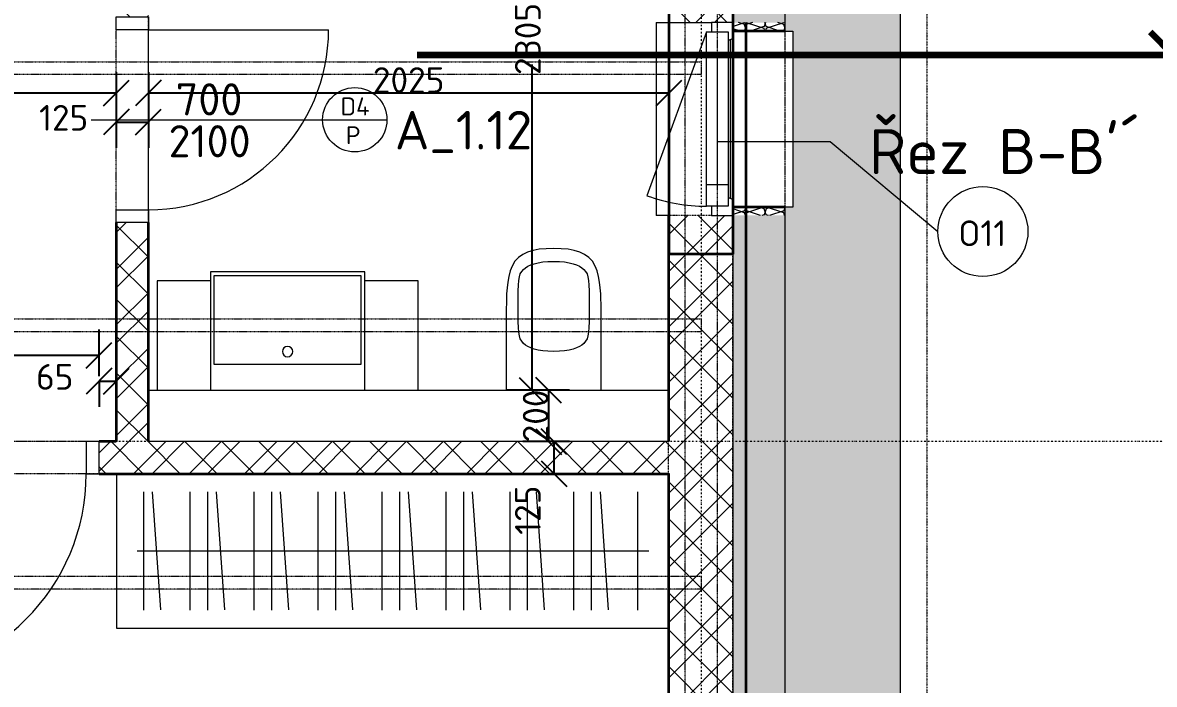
# Model space of a CAD drawing. Extents: x 43000 to 200282, y 3579 to 63943.
# Drawn here: x 59344 to 63742, y 16109 to 18682 of the extents above; entities that cross this region are included whole.
import ezdxf

# ---------------------------------------------------------------- set-up
doc = ezdxf.new("R2010")
doc.units = 0
doc.header["$MEASUREMENT"] = 0
for name, pattern in [('Bodkočiarkovaná 3mm', [5, 3, -1, 0, -1]), ('Bodkočiarkovaná 6mm', [14, 6, -4, 0, -4]), ('ciarkovana 1_5mm', [3, 1.5, -1.5]), ('Nad rovinou rezu _viditeľná hrana_', [6, 3, -1.5, 0, -1.5]), ('Čiarkovaná rez', [11, 7, -2, 0, -2])]:
    doc.linetypes.add(name, pattern=pattern)
doc.layers.get('Defpoints').update_dxf_attribs({"color": 242, "linetype": 'CONTINUOUS'})
for name, color, linetype, lineweight in [('0-1', 7, 'CONTINUOUS', 5), ('_Thin Lines_', 7, 'CONTINUOUS', 18), ('Common Edges', 7, 'CONTINUOUS', 18), ('Dimensions', 7, 'CONTINUOUS', 9), ('Door Tags', 7, 'CONTINUOUS', 9), ('Dvere - nad rovinou rezu', 7, 'Bodkočiarkovaná 3mm', 9), ('Floors', 7, 'CONTINUOUS', 18), ('Frame_Mullion', 7, 'CONTINUOUS', 18), ('Generic Models', 7, 'CONTINUOUS', 9), ('Grids-1', 7, 'Bodkočiarkovaná 6mm', 9), ('Plan Swing', 7, 'CONTINUOUS', 9), ('Room Tags', 7, 'CONTINUOUS', 9), ('Sections', 7, 'CONTINUOUS', 9), ('Sections-1', 7, 'Čiarkovaná rez', 100), ('Sections-2', 7, 'CONTINUOUS', 100), ('Walls', 7, 'CONTINUOUS', 18), ('Walls-2', 7, 'CONTINUOUS', 35), ('Walls-3', 7, 'CONTINUOUS', 35), ('Window Tags', 7, 'CONTINUOUS', 9), ('Windows', 7, 'CONTINUOUS', 18)]:
    doc.layers.add(name, color=color, linetype=linetype, lineweight=lineweight)
for name, color, linetype, lineweight, true_color in [('_Hidden Lines_', 7, 'CONTINUOUS', 9, 0xc0c0c0), ('_Hidden Lines_-1', 9, 'ciarkovana 1_5mm', 18, 0x808080), ('Cut Pattern-1', 7, 'CONTINUOUS', 9, 0x787878), ('Cut Pattern-2', 9, 'CONTINUOUS', 9, 0x808080), ('Detail Items-2', 7, 'CONTINUOUS', 9, 0xc0c0c0), ('Furniture', 9, 'CONTINUOUS', 9, 0x808080), ('Nad rovinou rezu-1', 7, 'Bodkočiarkovaná 3mm', 9, 0xc0c0c0), ('Plumbing Fixtures', 9, 'CONTINUOUS', 9, 0x808080), ('Roofs-1', 7, 'Nad rovinou rezu _viditeľná hrana_', 9, 0x666666), ('Walls-1', 7, 'Nad rovinou rezu _viditeľná hrana_', 9, 0x666666)]:
    doc.layers.add(name, color=color, linetype=linetype, lineweight=lineweight, true_color=true_color)
doc.layers.add('koty', color=7, linetype='CONTINUOUS')
doc.styles.add('ISOCPEUR_2', font='isocpeur.ttf', dxfattribs={"height": 100})
doc.styles.add('ISOCPEUR_4', font='isocpeur.ttf', dxfattribs={"height": 100})
doc.styles.add('ISOCPEUR_5', font='isocpeur.ttf', dxfattribs={"height": 150})
doc.styles.add('ISOCPEUR_B', font='', dxfattribs={"height": 175})
doc.styles.add('ISOCPEUR_B_1', font='', dxfattribs={"height": 150})
doc.styles.get('ISOCPEUR_B').set_extended_font_data('ISOCPEUR', bold=True)
doc.styles.get('ISOCPEUR_B_1').set_extended_font_data('ISOCPEUR', bold=True)
doc.dimstyles.new('CS_Priebežná_-_2_0_mm__stavbárska_čiarka_čERVENA', dxfattribs={"dimscale": 304.8, "dimtxt": 99.598118, "dimasz": 0.328084, "dimexe": 0.328084, "dimexo": 0.0625, "dimgap": 0, "dimtad": 1, "dimdec": 0, "dimrnd": 5, "dimzin": 0, "dimdsep": 46, "dimtxsty": 'ISOCPEUR_2', "dimblk1": 'OBLIQUE', "dimblk2": 'OBLIQUE', "dimsah": 1, "dimcen": 0.09, "dimazin": 0, "dimtfac": 1, "dimtdec": 4, "dimtix": 1, "dimtmove": 0, "dimatfit": 3, "dimfxl": 0.328084, "dimfxlon": 1, "dimtvp": 1, "dimtolj": 1, "dimtzin": 0, "dimarcsym": 2})
doc.dimstyles.new('CS_Priebežná_-_2_0_mm__stavbárska_čiarka_čERVENA_1', dxfattribs={"dimscale": 304.8, "dimtxt": 99.598118, "dimasz": 0.328084, "dimexe": 0.328084, "dimexo": 0.0625, "dimgap": 0, "dimtad": 1, "dimdec": 0, "dimrnd": 5, "dimzin": 0, "dimdsep": 46, "dimtxsty": 'ISOCPEUR_2', "dimblk1": 'OBLIQUE', "dimblk2": 'OBLIQUE', "dimsah": 1, "dimcen": 0.09, "dimazin": 0, "dimtfac": 1, "dimtdec": 4, "dimtix": 1, "dimtmove": 2, "dimatfit": 3, "dimfxl": 0.328084, "dimfxlon": 1, "dimtvp": 1, "dimtolj": 1, "dimtzin": 0, "dimarcsym": 2})
pattern_1 = [(45, (55662.63, 12599.48), (-107.763, 107.763), []), (45, (55734.47, 12599.48), (-107.763, 107.763), []), (135, (55662.63, 12599.48), (-71.84205, -71.84205), [])]

# ---------------------------------------------------------------- blocks, each defined once
blk = doc.blocks.new('VOJTEK_2026_STAT_v2_IFC_export_rvt-1-PODLAHA 1NP')
at = {"layer": 'Walls-1'}
for p, q in [((6191.7, 10882.8), (6191.7, 6082.1)), ((6191.7, 5332.8), (6191.7, 5332.2)), ((6358.6, 5332.8), (6191.7, 5332.8)), ((6191.7, 382.8), (6191.7, 5332.2)), ((6441.7, 382.8), (6441.7, 5332.2))]:
    blk.add_line(p, q, dxfattribs=at)
blk = doc.blocks.new('Okno 1-krídlové - 750_870-6573740-PODLAHA 1NP')
at = {"layer": '_Hidden Lines_'}
blk.add_line((-339, -204), (298.1, -435.9), dxfattribs=at)
blk.add_arc((-339, -204), 678, 340, 0, dxfattribs=at)
at = {"layer": 'Frame_Mullion'}
blk.add_line((314, -100), (-314, -100), dxfattribs=at)
at = {"layer": 'Windows'}
for p, q in [((-314, -100), (-375, -100)), ((-375, -100), (-375, -184)), ((-339, -120), (-305, -120)), ((-339, -184), (-339, -120)), ((-305, -120), (-314, -100)), ((-305, -120), (305, -120)), ((-255, -204), (-255, -120)), ((255, -204), (255, -120)), ((314, -100), (305, -120)), ((305, -120), (339, -120)), ((375, -100), (314, -100)), ((339, -120), (339, -184)), ((375, -184), (375, -100)), ((-255, -162), (255, -162)), ((-375, -184), (-339, -184)), ((-339, -204), (-339, -184)), ((339, -204), (-339, -204)), ((339, -184), (339, -204)), ((339, -184), (375, -184))]:
    blk.add_line(p, q, dxfattribs=at)
blk = doc.blocks.new('Dvere 1-kridlové obložkové plné - 800x2100-6596537-PODLAHA 1NP')
at = {"layer": 'Dvere - nad rovinou rezu'}
for p, q in [((-450, 62.5), (450, 62.5)), ((-450, -62.5), (450, -62.5))]:
    blk.add_line(p, q, dxfattribs=at)
at = {"layer": 'Frame_Mullion'}
for p, q in [((-400, 62.5), (-450, 62.5)), ((-450, 62.5), (-450, -62.5)), ((-400, -62.5), (-400, 62.5)), ((450, 62.5), (400, 62.5)), ((400, 62.5), (400, -62.5)), ((450, -62.5), (450, 62.5)), ((-450, -62.5), (-400, -62.5)), ((400, -62.5), (450, -62.5))]:
    blk.add_line(p, q, dxfattribs=at)
at = {"layer": 'Plan Swing'}
blk.add_line((400, 62.5), (400, 862.5), dxfattribs=at)
blk.add_arc((400, 62.5), 800, 90, 180, dxfattribs=at)
blk = doc.blocks.new('Dvere 1-kridlové obložkové plné - 700x2100-6596538-PODLAHA 1NP')
at = {"layer": 'Dvere - nad rovinou rezu'}
for p, q in [((-400, 62.5), (400, 62.5)), ((-400, -62.5), (400, -62.5))]:
    blk.add_line(p, q, dxfattribs=at)
at = {"layer": 'Frame_Mullion'}
for p, q in [((-400, 62.5), (-350, 62.5)), ((-400, -62.5), (-400, 62.5)), ((-350, 62.5), (-350, -62.5)), ((350, 62.5), (400, 62.5)), ((350, -62.5), (350, 62.5)), ((400, 62.5), (400, -62.5)), ((-350, -62.5), (-400, -62.5)), ((400, -62.5), (350, -62.5))]:
    blk.add_line(p, q, dxfattribs=at)
at = {"layer": 'Plan Swing'}
blk.add_line((350, -62.5), (350, -762.5), dxfattribs=at)
blk.add_arc((350, -62.5), 700, 180, 270, dxfattribs=at)
blk = doc.blocks.new('Parapet-vonkajsi - Parapet-vonkajsi-6615927-PODLAHA 1NP')
at = {"layer": '_Hidden Lines_-1'}
blk.add_line((-342, 210), (342, 210), dxfattribs=at)
at = {"layer": 'Generic Models'}
for p, q in [((314, 10), (-314, 10)), ((314, 10), (-314, 10)), ((309.5, 0), (-309.5, 0))]:
    blk.add_line(p, q, dxfattribs=at)
blk = doc.blocks.new('Parapet-vnutorny - Parapet-vnutorny-6573770-PODLAHA 1NP')
at = {"layer": '_Hidden Lines_-1'}
blk.add_line((-374.9, -176), (374.4, -176), dxfattribs=at)
at = {"layer": 'Generic Models'}
for p, q in [((-374.9, -226), (-374.9, -10)), ((374.9, -176.9), (374.9, -226)), ((-374.9, -226), (374.9, -226))]:
    blk.add_line(p, q, dxfattribs=at)
blk = doc.blocks.new('CS_WC - CS_WC-V3-PODLAHA 1NP')
at = {"layer": 'Plumbing Fixtures'}
for p, q in [((-184, 320), (-184, 0)), ((184, 0), (184, 320))]:
    blk.add_line(p, q, dxfattribs=at)
for points, knots in [([(0, 550.9), (-80.9, 550.9), (-184, 524.4), (-184, 357.1), (-184, 320)], [0, 0, 0, 0, 0.3878063, 0.7276626, 0.7276626, 0.7276626, 0.7276626]), ([(184, 320), (184, 357.1), (184, 524.4), (80.9, 550.9), (0, 550.9)], [0, 0, 0, 0, 0.3398563, 0.7276626, 0.7276626, 0.7276626, 0.7276626]), ([(-138, 325.9), (-138, 422.5), (-139.7, 471.5), (-63.5, 500.9), (0, 500.9)], [-0.4610109, -0.4610109, -0.4610109, -0.4610109, -0.2124191, 0, 0, 0, 0]), ([(0, 500.9), (63.5, 500.9), (139.7, 471.5), (138, 422.5), (138, 325.9)], [-0.4610109, -0.4610109, -0.4610109, -0.4610109, -0.2485918, 0, 0, 0, 0]), ([(0, 150.8), (-63.5, 150.8), (-139.7, 180.2), (-138, 229.3), (-138, 325.9)], [-0.4610109, -0.4610109, -0.4610109, -0.4610109, -0.2485918, 0, 0, 0, 0]), ([(138, 325.9), (138, 229.3), (139.7, 180.2), (63.5, 150.8), (0, 150.8)], [-0.4610109, -0.4610109, -0.4610109, -0.4610109, -0.2124191, 0, 0, 0, 0])]:
    blk.add_open_spline(points, degree=3, knots=knots, dxfattribs=at)
blk = doc.blocks.new('CS_Umyvadlo - CS_Umyvadlo-6350523-PODLAHA 1NP')
at = {"layer": 'Plumbing Fixtures'}
for p, q in [((207.5, -175), (0, -175)), ((0, -175), (0, -600)), ((807.5, -140), (207.5, -140)), ((207.5, -140), (207.5, -600)), ((222.5, -500), (222.5, -154.5)), ((222.5, -154.5), (792.5, -154.5)), ((792.5, -154.5), (792.5, -500)), ((807.5, -600), (807.5, -140)), ((1015, -175), (807.5, -175)), ((1015, -600), (1015, -175)), ((792.5, -500), (222.5, -500))]:
    blk.add_line(p, q, dxfattribs=at)
for start, end in [(0, 180), (180, 360)]:
    blk.add_arc((507.5, -450), 20, start, end, dxfattribs=at)
blk = doc.blocks.new('CS_Satnik - CS_Satnik-6369333-PODLAHA 1NP')
at = {"layer": 'Furniture'}
for p, q in [((2148.7, 0), (0, 0)), ((0, 0), (0, -600)), ((2148.7, -600), (2148.7, 0)), ((105, -70), (105, -530)), ((139, -70.6), (171, -529.4)), ((285, -70), (285, -530)), ((353.6, -70), (353.6, -530)), ((387.5, -70.6), (419.6, -529.4)), ((533.6, -70), (533.6, -530)), ((602.2, -70), (602.2, -530)), ((636.1, -70.6), (668.2, -529.4)), ((782.2, -70), (782.2, -530)), ((850.8, -70), (850.8, -530)), ((884.7, -70.6), (916.8, -529.4)), ((1030.8, -70), (1030.8, -530)), ((1099.4, -70), (1099.4, -530)), ((1133.3, -70.6), (1165.4, -529.4)), ((1279.4, -70), (1279.4, -530)), ((1347.9, -70), (1347.9, -530)), ((1381.9, -70.6), (1414, -529.4)), ((1527.9, -70), (1527.9, -530)), ((1596.5, -70), (1596.5, -530)), ((1630.5, -70.6), (1662.6, -529.4)), ((1776.5, -70), (1776.5, -530)), ((1845.1, -70), (1845.1, -530)), ((1879.1, -70.6), (1911.2, -529.4)), ((2025.1, -70), (2025.1, -530)), ((80, -300), (2068.7, -300)), ((0, -600), (2148.7, -600))]:
    blk.add_line(p, q, dxfattribs=at)
blk = doc.blocks.new('CS_Nosnik obdlznikovy1 - 125x125-6591288-PODLAHA 1NP')
at = {"layer": 'Nad rovinou rezu-1'}
for p, q in [((-6176.2, 62.5), (4957.4, 62.5)), ((4957.4, -62.5), (-6176.2, -62.5))]:
    blk.add_line(p, q, dxfattribs=at)
blk = doc.blocks.new('CS_Nosnik obdlznikovy1 - 200 x 50-6574210-PODLAHA 1NP')
at = {"layer": 'Nad rovinou rezu-1'}
for p, q in [((-3900, 25), (3900, 25)), ((3900, 25), (3900, -25)), ((3900, -25), (-3900, -25))]:
    blk.add_line(p, q, dxfattribs=at)
blk = doc.blocks.new('Section - Názov pohladu vpravo-25019-PODLAHA 1NP')
at = {"layer": 'Sections-2'}
for p, q in [((0, 0), (-12, 0)), ((-9.143, 0), (-10.939, -1.797)), ((-9.143, 0), (-7.399, -1.744)), ((-9.143, -10), (-9.143, 0))]:
    blk.add_line(p, q, dxfattribs=at)
blk = doc.blocks.new('Popis okna1 - Popis okna-4947703-PODLAHA 1NP')
at = {"layer": 'Window Tags'}
blk.add_circle((0, 0), 3.5, dxfattribs=at)
blk = doc.blocks.new('Popis dveri - variabilné - 700_B-6629511-PODLAHA 1NP')
at = {"layer": 'Door Tags'}
for p, q in [((0, 2.5), (0, 7.5)), ((0, -15.5), (0, 2.5))]:
    blk.add_line(p, q, dxfattribs=at)
blk.add_circle((0, 5), 2.5, dxfattribs=at)
blk = doc.blocks.new('_Oblique')
at = {"layer": 'koty', "color": 0, "lineweight": -2}
blk.add_line((-0.5, -0.5), (0.5, 0.5), dxfattribs=at)
blk = doc.blocks.new('*D462')
at = {"layer": 'Defpoints', "color": 0, "transparency": 16777216}
for p in [(61487.5, 19555.6), (61323.5, 17252.4), (61487.5, 17252.4)]:
    blk.add_point(p, dxfattribs=at)
at = {"layer": 'Dimensions', "color": 0, "lineweight": -2, "transparency": 16777216}
for p, q in [((61468.5, 19555.6), (61223.5, 19555.6)), ((61323.5, 19555.6), (61323.5, 18778.2)), ((61323.5, 17252.4), (61323.5, 18518.2)), ((61468.5, 17252.4), (61223.5, 17252.4))]:
    blk.add_line(p, q, dxfattribs=at)
at = {"layer": 'Dimensions', "color": 0, "lineweight": -2, "transparency": 16777216, "xscale": 100, "yscale": 100, "zscale": 100}
for p, rotation in [((61323.5, 19555.6), 90), ((61323.5, 17252.4), 270)]:
    blk.add_blockref('_Oblique', p, dxfattribs=dict(at, rotation=rotation))
at = {"layer": 'Dimensions', "color": 0, "transparency": 16777216, "insert": (61256.9, 18478.1), "char_height": 100, "width": 340.166, "attachment_point": 1, "rotation": 90, "line_spacing_factor": 1.149209, "style": 'ISOCPEUR_2'}
blk.add_mtext('\\A1;2305', dxfattribs=at)
blk = doc.blocks.new('*D463')
at = {"layer": 'Defpoints', "color": 0, "transparency": 16777216}
for p in [(61487.5, 17252.4), (61387.5, 17052.4), (61487.5, 17052.4)]:
    blk.add_point(p, dxfattribs=at)
at = {"layer": 'Dimensions', "color": 0, "lineweight": -2, "transparency": 16777216}
for p, q in [((61468.5, 17252.4), (61287.5, 17252.4)), ((61387.5, 17252.4), (61387.5, 17052.4)), ((61468.5, 17052.4), (61287.5, 17052.4))]:
    blk.add_line(p, q, dxfattribs=at)
at = {"layer": 'Dimensions', "color": 0, "lineweight": -2, "transparency": 16777216, "xscale": 100, "yscale": 100, "zscale": 100}
for p, rotation in [((61387.5, 17252.4), 90), ((61387.5, 17052.4), 270)]:
    blk.add_blockref('_Oblique', p, dxfattribs=dict(at, rotation=rotation))
at = {"layer": 'Dimensions', "color": 0, "transparency": 16777216, "insert": (61337.5, 17152.4), "char_height": 100, "width": 255.124, "attachment_point": 5, "rotation": 90, "style": 'ISOCPEUR_2'}
blk.add_mtext('\\A1;200', dxfattribs=at)
blk = doc.blocks.new('*D464')
at = {"layer": 'Defpoints', "color": 0, "transparency": 16777216}
for p in [(61487.5, 17052.4), (61408.5, 16927.4), (61487.5, 16927.4)]:
    blk.add_point(p, dxfattribs=at)
at = {"layer": 'Dimensions', "color": 0, "lineweight": -2, "transparency": 16777216}
for p, q in [((61468.5, 17052.4), (61308.5, 17052.4)), ((61408.5, 17052.4), (61408.5, 16927.4)), ((61468.5, 16927.4), (61308.5, 16927.4))]:
    blk.add_line(p, q, dxfattribs=at)
at = {"layer": 'Dimensions', "color": 0, "lineweight": -2, "transparency": 16777216, "xscale": 100, "yscale": 100, "zscale": 100}
for p, rotation in [((61408.5, 17052.4), 90), ((61408.5, 16927.4), 270)]:
    blk.add_blockref('_Oblique', p, dxfattribs=dict(at, rotation=rotation))
at = {"layer": 'Dimensions', "color": 0, "transparency": 16777216, "insert": (61256.9, 16690.2), "char_height": 100, "width": 229.842, "attachment_point": 1, "rotation": 90, "line_spacing_factor": 1.149209, "style": 'ISOCPEUR_2'}
blk.add_mtext('\\A1;125', dxfattribs=at)
blk = doc.blocks.new('*D476')
at = {"layer": 'Defpoints', "color": 0, "transparency": 16777216}
for p in [(57282.6, 18508.3), (59707.6, 18508.3), (59707.6, 18408.3)]:
    blk.add_point(p, dxfattribs=at)
at = {"layer": 'Dimensions', "color": 0, "lineweight": -2, "transparency": 16777216}
for p, q in [((57282.6, 18489.2), (57282.6, 18308.3)), ((59707.6, 18489.2), (59707.6, 18308.3)), ((57282.6, 18408.3), (59707.6, 18408.3))]:
    blk.add_line(p, q, dxfattribs=at)
at = {"layer": 'Dimensions', "color": 0, "lineweight": -2, "transparency": 16777216, "xscale": 100, "yscale": 100, "zscale": 100, "rotation": 180}
blk.add_blockref('_Oblique', (57282.6, 18408.3), dxfattribs=at)
at = {"layer": 'Dimensions', "color": 0, "lineweight": -2, "transparency": 16777216, "xscale": 100, "yscale": 100, "zscale": 100}
blk.add_blockref('_Oblique', (59707.6, 18408.3), dxfattribs=at)
at = {"layer": 'Dimensions', "color": 0, "transparency": 16777216, "insert": (58495.1, 18458.3), "char_height": 100, "width": 351.658, "attachment_point": 5, "style": 'ISOCPEUR_2'}
blk.add_mtext('\\A1;2425', dxfattribs=at)
blk = doc.blocks.new('*D477')
at = {"layer": 'Defpoints', "color": 0, "transparency": 16777216}
for p in [(59707.6, 18508.3), (59832.6, 18508.3), (59832.6, 18294.9)]:
    blk.add_point(p, dxfattribs=at)
at = {"layer": 'Dimensions', "color": 0, "lineweight": -2, "transparency": 16777216}
for p, q in [((59707.6, 18489.2), (59707.6, 18194.9)), ((59832.6, 18489.2), (59832.6, 18194.9)), ((59707.6, 18294.9), (59832.6, 18294.9))]:
    blk.add_line(p, q, dxfattribs=at)
at = {"layer": 'Dimensions', "color": 0, "lineweight": -2, "transparency": 16777216, "xscale": 100, "yscale": 100, "zscale": 100, "rotation": 180}
blk.add_blockref('_Oblique', (59707.6, 18294.9), dxfattribs=at)
at = {"layer": 'Dimensions', "color": 0, "lineweight": -2, "transparency": 16777216, "xscale": 100, "yscale": 100, "zscale": 100}
blk.add_blockref('_Oblique', (59832.6, 18294.9), dxfattribs=at)
at = {"layer": 'Dimensions', "color": 0, "transparency": 16777216, "insert": (59407.6, 18361.6), "char_height": 100, "width": 229.842, "attachment_point": 1, "line_spacing_factor": 1.149209, "style": 'ISOCPEUR_2'}
blk.add_mtext('\\A1;125', dxfattribs=at)
blk = doc.blocks.new('*D478')
at = {"layer": 'Defpoints', "color": 0, "transparency": 16777216}
for p in [(59832.6, 18508.3), (61855.2, 18508.3), (61855.2, 18408.3)]:
    blk.add_point(p, dxfattribs=at)
at = {"layer": 'Dimensions', "color": 0, "lineweight": -2, "transparency": 16777216}
for p, q in [((59832.6, 18489.2), (59832.6, 18308.3)), ((61855.2, 18489.2), (61855.2, 18308.3)), ((59832.6, 18408.3), (61855.2, 18408.3))]:
    blk.add_line(p, q, dxfattribs=at)
at = {"layer": 'Dimensions', "color": 0, "lineweight": -2, "transparency": 16777216, "xscale": 100, "yscale": 100, "zscale": 100, "rotation": 180}
blk.add_blockref('_Oblique', (59832.6, 18408.3), dxfattribs=at)
at = {"layer": 'Dimensions', "color": 0, "lineweight": -2, "transparency": 16777216, "xscale": 100, "yscale": 100, "zscale": 100}
blk.add_blockref('_Oblique', (61855.2, 18408.3), dxfattribs=at)
at = {"layer": 'Dimensions', "color": 0, "transparency": 16777216, "insert": (60843.9, 18458.3), "char_height": 100, "width": 340.166, "attachment_point": 5, "style": 'ISOCPEUR_2'}
blk.add_mtext('\\A1;2025', dxfattribs=at)
blk = doc.blocks.new('*D488')
at = {"layer": 'Defpoints', "color": 0, "transparency": 16777216}
for p in [(59640.9, 17388), (58740.9, 17288), (59640.9, 17288)]:
    blk.add_point(p, dxfattribs=at)
at = {"layer": 'Dimensions', "color": 0, "lineweight": -2, "transparency": 16777216}
for p, q in [((58740.9, 17307), (58740.9, 17488)), ((59640.9, 17307), (59640.9, 17488)), ((58740.9, 17388), (59640.9, 17388))]:
    blk.add_line(p, q, dxfattribs=at)
at = {"layer": 'Dimensions', "color": 0, "lineweight": -2, "transparency": 16777216, "xscale": 100, "yscale": 100, "zscale": 100, "rotation": 180}
blk.add_blockref('_Oblique', (58740.9, 17388), dxfattribs=at)
at = {"layer": 'Dimensions', "color": 0, "lineweight": -2, "transparency": 16777216, "xscale": 100, "yscale": 100, "zscale": 100}
blk.add_blockref('_Oblique', (59640.9, 17388), dxfattribs=at)
at = {"layer": 'Dimensions', "color": 0, "transparency": 16777216, "insert": (59190.9, 17438), "char_height": 100, "width": 255.124, "attachment_point": 5, "style": 'ISOCPEUR_2'}
blk.add_mtext('\\A1;900', dxfattribs=at)
blk = doc.blocks.new('*D489')
at = {"layer": 'Defpoints', "color": 0, "transparency": 16777216}
for p in [(59707.6, 17488), (59640.9, 17288), (59707.6, 17287.6)]:
    blk.add_point(p, dxfattribs=at)
at = {"layer": 'Dimensions', "color": 0, "lineweight": -2, "transparency": 16777216}
for p, q in [((59707.6, 17468.9), (59707.6, 17187.6)), ((59640.9, 17287.6), (59640.9, 17187.6)), ((59640.9, 17287.6), (59707.6, 17287.6))]:
    blk.add_line(p, q, dxfattribs=at)
at = {"layer": 'Dimensions', "color": 0, "lineweight": -2, "transparency": 16777216, "xscale": 100, "yscale": 100, "zscale": 100, "rotation": 180}
blk.add_blockref('_Oblique', (59640.9, 17287.6), dxfattribs=at)
at = {"layer": 'Dimensions', "color": 0, "lineweight": -2, "transparency": 16777216, "xscale": 100, "yscale": 100, "zscale": 100}
blk.add_blockref('_Oblique', (59707.6, 17287.6), dxfattribs=at)
at = {"layer": 'Dimensions', "color": 0, "transparency": 16777216, "insert": (59395.8, 17354.3), "char_height": 100, "width": 170.083, "attachment_point": 1, "line_spacing_factor": 1.149209, "style": 'ISOCPEUR_2'}
blk.add_mtext('\\A1;65', dxfattribs=at)

msp = doc.modelspace()

# ---------------------------------------------------------------- hatches: boundary and pattern name
at = {"layer": 'Cut Pattern-1'}
h = msp.add_hatch(dxfattribs=at)
h.set_pattern_fill('FP_1', color=256, style=0, pattern_type=2)
h.set_pattern_definition(pattern_1)
h.paths.add_polyline_path([(61855.2, 12732.2), (62105.2, 12732.2), (62105.2, 17931.7), (61855.2, 17931.7), (61855.2, 12957.5)])
h.paths.add_polyline_path([(62021.2, 18681.6), (62021.2, 18681.7), (62105.2, 18681.7), (62105.2, 23232.1), (61855.2, 23232.1), (61855.2, 18681.7), (61864.5, 18681.7)])
h = msp.add_hatch(dxfattribs=at)
h.set_pattern_fill('FP_1', color=256, style=0, pattern_type=2)
h.set_pattern_definition(pattern_1)
h.paths.add_polyline_path([(59832.6, 17052.4), (59832.6, 17904), (59707.6, 17904), (59707.6, 17052.4)])
h.paths.add_polyline_path([(59707.6, 18704), (59832.6, 18704), (59832.6, 19555.6), (59707.6, 19555.6), (59707.6, 18903.7)])
h = msp.add_hatch(dxfattribs=at)
h.set_pattern_fill('FP_1', color=256, style=0, pattern_type=2)
h.set_pattern_definition(pattern_1)
h.paths.add_polyline_path([(61855.2, 16927.4), (61855.2, 17052.4), (59640.9, 17052.4), (59640.9, 16927.4), (61488.1, 16927.4)])
h.paths.add_polyline_path([(54335.3, 16927.4), (57467.2, 16927.4), (57467.2, 17052.4), (54305.2, 17052.4), (54305.2, 16927.4)])
h.paths.add_polyline_path([(58740.9, 16927.4), (58740.9, 17052.4), (58367.2, 17052.4), (58367.2, 16927.4), (58680.3, 16927.4)])
at = {"layer": 'Cut Pattern-2'}
h = msp.add_hatch(dxfattribs=at)
h.set_pattern_fill('FP_5', color=256, angle=-18.43, style=0, pattern_type=2)
h.set_pattern_definition([(251.57, (62301.418, 18010.961), (0.002317, -30.482143), [2.012, -214.854, 24.079, 0]), (108.43, (62301.418, 18003.34), (-0.002317, -30.482143), [2.012, -214.854, 23.736, 0]), (198.43, (62301.418, 18010.961), (76.2062, 15.234648), [72.276, -168.669]), (161.57, (62301.418, 18003.34), (-76.2062, 15.234648), [72.276, -168.669])])
h.paths.add_polyline_path([(62105.2, 12532.2), (62305.2, 12532.2), (62305.2, 17931.7), (62105.2, 17931.7), (62105.2, 12660.2)])
h.paths.add_polyline_path([(62105.2, 18681.6), (62305.2, 18681.6), (62305.2, 23482.1), (62105.2, 23482.1), (62105.2, 18681.7)])
h = msp.add_hatch(dxfattribs=at)
h.set_pattern_fill('FP_5', color=256, angle=-18.43, style=0, pattern_type=2)
h.set_pattern_definition([(251.57, (62301.418, 18010.961), (0.00232, -30.48214), [2.012, -214.854, 24.079, 0]), (108.43, (62301.418, 18003.34), (-0.00232, -30.48214), [2.012, -214.854, 23.736, 0]), (198.43, (62301.418, 18010.961), (76.2062, 15.23465), [72.276, -168.669]), (161.57, (62301.418, 18003.34), (-76.2062, 15.23465), [72.276, -168.669])])
h.paths.add_polyline_path([(62105.2, 17931.7), (62305.2, 17931.7), (62305.2, 17964.7), (62105.2, 17964.7)])
h.paths.add_polyline_path([(62305.2, 18648.7), (62305.2, 18681.6), (62105.2, 18681.6), (62105.2, 18648.7), (62241, 18648.7)])
at = {"layer": 'Detail Items-2'}
h = msp.add_hatch(dxfattribs=at)
h.set_pattern_fill('FP_24', color=256, style=0, pattern_type=2)
h.set_pattern_definition([(0, (55662.63, 12599.5), (508, 508), [50.8, -76.2, 25.4, -76.2, -279.4]), (0, (55662.63, 12599.5), (508, 508), [-228.6, 25.4, -254]), (0, (55916.63, 12650.3), (508, 508), [25.4, -482.6]), (0, (55764.23, 12675.7), (508, 508), [25.4, -50.8, 25.4, -406.4]), (0, (56018.23, 12701.1), (508, 508), [50.8, -457.2]), (0, (56069.03, 12726.5), (508, 508), [25.4, -482.6]), (0, (55916.63, 12777.3), (508, 508), [50.8, -457.2]), (0, (55662.63, 12802.7), (508, 508), [25.4, -50.8, 25.4, -127, -279.4]), (0, (55662.63, 12802.7), (508, 508), [-228.6, 76.2, -203.2]), (0, (56018.23, 12853.5), (508, 508), [50.8, -457.2]), (0, (55713.43, 12878.9), (508, 508), [50.8, -25.4, 25.4, -203.2, -203.2]), (0, (55713.43, 12878.9), (508, 508), [-304.8, 25.4, -177.8]), (0, (55688.03, 12904.3), (508, 508), [25.4, -482.6]), (0, (55865.83, 12929.7), (508, 508), [25.4, -25.4, 25.4, -431.8]), (0, (55789.63, 12955.1), (508, 508), [25.4, -482.6]), (0, (56119.83, 12980.5), (508, 508), [25.4, -482.6]), (0, (55891.23, 13005.9), (508, 508), [25.4, -203.2, 25.4, -254]), (0, (55891.23, 13031.3), (508, 508), [50.8, -457.2]), (0, (55992.83, 13056.7), (508, 508), [50.8, -457.2]), (0, (55688.03, 13082.1), (508, 508), [25.4, -304.8, 50.8, -127]), (90, (55662.63, 12828.1), (-508, 508), [101.6, -101.6, 50.8, -254]), (90, (55688.03, 12828.1), (-508, 508), [25.4, -177.8, 50.8, -254]), (90, (55713.43, 12701.1), (-508, 508), [76.2, -431.8]), (90, (55738.83, 12701.1), (-508, 508), [50.8, -457.2]), (90, (55764.23, 12624.9), (-508, 508), [25.4, -304.8, 25.4, -25.4, -127]), (90, (55764.23, 12624.9), (-508, 508), [-381, 50.8, -76.2]), (90, (55815.03, 12624.9), (-508, 508), [25.4, -177.8, 25.4, -279.4]), (90, (55840.43, 12828.1), (-508, 508), [50.8, -76.2, 25.4, -25.4, -330.2]), (90, (55840.43, 12828.1), (-508, 508), [-177.8, 50.8, -279.4]), (90, (55865.83, 12726.5), (-508, 508), [50.8, -279.4, 25.4, -152.4]), (90, (55891.23, 12624.9), (-508, 508), [25.4, -25.4, 50.8, -406.4]), (90, (55942.03, 12955.1), (-508, 508), [25.4, -482.6]), (90, (55967.43, 12955.1), (-508, 508), [50.8, -50.8, 25.4, -25.4, -355.6]), (90, (55967.43, 12955.1), (-508, 508), [-152.4, 50.8, -304.8]), (90, (55992.83, 12726.5), (-508, 508), [25.4, -25.4, 25.4, -50.8, -381]), (90, (55992.83, 12726.5), (-508, 508), [-127, 25.4, -355.6]), (90, (56069.03, 12904.3), (-508, 508), [101.6, -406.4]), (90, (56094.43, 12853.5), (-508, 508), [101.6, -76.2, 50.8, -279.4]), (90, (56119.83, 12650.3), (-508, 508), [25.4, -76.2, 50.8, -355.6]), (90, (56145.23, 12701.1), (-508, 508), [76.2, -431.8]), (45, (55865.83, 12599.5), (0, 508), [35.921, -682.5]), (45, (56145.23, 12624.9), (0, 508), [35.921, -610.658, 35.921, -35.921]), (45, (55815.03, 12650.3), (0, 508), [35.921, -287.365, 35.921, -359.214]), (45, (55942.03, 12650.3), (0, 508), [35.921, -574.738, 35.921, -71.841]), (45, (55967.43, 12650.3), (0, 508), [71.841, -287.365, 71.841, -287.372]), (45, (55840.43, 12701.1), (0, 508), [35.916, -323.291, 35.916, -35.916, -287.382]), (45, (55840.43, 12701.1), (0, 508), [-431.038, 35.916, -251.467]), (45, (56094.43, 12726.5), (0, 508), [35.921, -35.921, 35.921, -610.658]), (45, (55738.83, 12751.9), (0, 508), [35.921, -431.048, 35.921, -215.531]), (45, (56145.23, 12802.7), (0, 508), [35.916, -35.916, 35.916, -143.683, -466.991]), (45, (56145.23, 12802.7), (0, 508), [-251.43, 35.916, -431.075]), (45, (55840.43, 12878.9), (0, 508), [35.921, -682.5]), (45, (55713.43, 12904.3), (0, 508), [71.842, -646.579]), (45, (55662.63, 12955.1), (0, 508), [35.921, -35.921, 35.921, -610.658]), (45, (55942.03, 13031.3), (0, 508), [35.921, -682.5]), (45, (56094.43, 13082.1), (0, 508), [35.921, -682.5]), (135, (55891.23, 12650.3), (6e-14, 508), [35.921, -682.5]), (135, (55916.63, 12650.3), (6e-14, 508), [35.921, -682.5]), (135, (55764.23, 12675.7), (6e-14, 508), [35.921, -143.683, 71.841, -466.976]), (135, (55662.63, 12675.7), (6e-14, 508), [35.921, -682.5]), (135, (55992.83, 12751.9), (6e-14, 508), [35.921, -287.368, 35.921, -359.211]), (135, (56018.23, 12751.9), (6e-14, 508), [35.916, -215.544, 35.916, -215.494, -215.551]), (135, (56018.23, 12751.9), (6e-14, 508), [-502.869, 35.916, -179.636]), (135, (55713.43, 12777.3), (6e-14, 508), [35.921, -682.5]), (135, (56119.83, 12802.7), (6e-14, 508), [71.831, -179.603, 35.916, -35.916, -395.155]), (135, (56119.83, 12802.7), (6e-14, 508), [-323.266, 35.916, -359.239]), (135, (55789.63, 12878.9), (6e-14, 508), [35.921, -682.5]), (135, (55992.83, 12878.9), (6e-14, 508), [71.842, -646.579]), (135, (56018.23, 12878.9), (6e-14, 508), [35.921, -682.5]), (135, (55865.83, 12929.7), (6e-14, 508), [35.921, -682.5]), (135, (55713.43, 13005.9), (6e-14, 508), [35.921, -682.5]), (135, (56119.83, 13005.9), (6e-14, 508), [35.921, -682.5]), (26.565, (55713.43, 12599.48), (508.0002, -0.0009), [56.794, -1079.128]), (26.565, (55662.63, 12650.28), (508.0002, -0.0009), [56.794, -1079.128]), (26.565, (55662.63, 12675.68), (508.0002, -0.0009), [56.794, -1079.128]), (26.565, (55789.63, 12675.68), (508.0002, -0.0009), [56.794, -1079.128]), (26.565, (55764.23, 12777.28), (508.0002, -0.0009), [56.794, -1079.128]), (26.565, (55764.23, 12802.68), (508.0002, -0.0009), [56.794, -1079.128]), (26.565, (55865.83, 12904.28), (508.0002, -0.0009), [56.794, -1079.128]), (26.565, (55891.23, 12929.68), (508.0002, -0.0009), [56.794, -1079.128]), (26.565, (55688.03, 12980.48), (508.0002, -0.0009), [56.794, -1079.128]), (26.565, (55840.43, 12980.48), (508.0002, -0.0009), [56.794, -1079.128]), (63.435, (56094.43, 12599.48), (-0.0009, 508.0002), [56.794, -1079.128]), (63.435, (55967.43, 12675.68), (-0.0009, 508.0002), [56.794, -1079.128]), (63.435, (55891.23, 12726.48), (-0.0009, 508.0002), [56.794, -1079.128]), (63.435, (55967.43, 12802.68), (-0.0009, 508.0002), [56.794, -1079.128]), (63.435, (55992.83, 12802.68), (-0.0009, 508.0002), [56.794, -1079.128]), (63.435, (55815.03, 12878.88), (-0.0009, 508.0002), [56.794, -1079.128]), (63.435, (55764.23, 12904.28), (-0.0009, 508.0002), [56.794, -1079.128]), (63.435, (55967.43, 13005.88), (-0.0009, 508.0002), [56.794, -1079.128]), (63.435, (55764.23, 13056.68), (-0.0009, 508.0002), [56.794, -1079.128]), (116.565, (55688.03, 12904.28), (0.0009, 508.0002), [56.794, -1079.128]), (116.565, (55992.83, 12904.28), (0.0009, 508.0002), [56.794, -1079.128]), (116.565, (55662.63, 12929.68), (0.0009, 508.0002), [56.794, -1079.128]), (116.565, (56069.03, 13005.88), (0.0009, 508.0002), [56.794, -1079.128]), (116.565, (55738.83, 13031.28), (0.0009, 508.0002), [56.794, -1079.128]), (116.565, (55840.43, 13056.68), (0.0009, 508.0002), [56.794, -1079.128]), (153.435, (55865.83, 12599.48), (-508.0002, -0.0009), [56.794, -1079.128]), (153.435, (55764.23, 12650.28), (-508.0002, -0.0009), [56.794, -1079.128]), (153.435, (56119.83, 12675.68), (-508.0002, -0.0009), [56.794, -1079.128]), (153.435, (56069.03, 12726.48), (-508.0002, -0.0009), [56.794, -1079.128]), (153.435, (55865.83, 12777.28), (-508.0002, -0.0009), [56.794, -1079.128]), (153.435, (55738.83, 12802.68), (-508.0002, -0.0009), [56.794, -1079.128]), (153.435, (55891.23, 12802.68), (-508.0002, -0.0009), [56.794, -1079.128]), (153.435, (55815.03, 12853.48), (-508.0002, -0.0009), [56.794, -1079.128]), (153.435, (55815.03, 12980.48), (-508.0002, -0.0009), [56.794, -1079.128]), (153.435, (55662.63, 13082.08), (-508.0002, -0.0009), [56.794, -1079.128]), (153.435, (55967.43, 13082.08), (-508.0002, -0.0009), [56.794, -1079.128]), (153.435, (56018.23, 13082.08), (-508.0002, -0.0009), [56.794, -1079.128])])
h.paths.add_polyline_path([(56669.3, 10079.2), (56669.3, 10529.2), (53426.9, 10529.2), (53426.9, 10509.2), (51492.9, 10509.2), (51492.9, 10529.2), (46169.8, 10529.2), (46169.8, 17377.4), (46652.8, 17377.4), (46652.8, 17397.4), (48586.8, 17397.4), (48586.8, 17377.4), (50110.2, 17377.4), (50110.2, 17830.2), (45719.8, 17830.2), (45719.8, 10079.2), (56217.6, 10079.2)])
h.paths.add_polyline_path([(46494.8, 10379.2), (46481.8, 10380.9), (46469.8, 10385.9), (46459.4, 10393.8), (46451.5, 10404.2), (46446.5, 10416.2), (46444.9, 10430.3), (46446.5, 10442.1), (46451.5, 10454.2), (46459.4, 10464.5), (46469.8, 10472.5), (46481.8, 10477.5), (46494.8, 10479.2), (46507.7, 10477.5), (46519.8, 10472.5), (46530.1, 10464.5), (46538.1, 10454.2), (46543.1, 10442.1), (46544.8, 10429.2), (46543.1, 10416.2), (46538.1, 10404.2), (46530.1, 10393.8), (46519.8, 10385.9), (46507.7, 10380.9)])
h.paths.add_polyline_path([(45790.2, 10729.2), (45790.2, 10964.2), (46135.6, 10964.2), (46135.6, 10729.2), (46053.1, 10729.2)])
h.paths.add_polyline_path([(62755.2, 12082.7), (62755.2, 24132), (53855.2, 24132), (53855.2, 23682.1), (59263.2, 23682.1), (59263.2, 23701.7), (61197.2, 23701.7), (61197.2, 23682.1), (62305.2, 23682.1), (62305.2, 18648.7), (62336.7, 18648.7), (62336.7, 17964.7), (62305.2, 17964.7), (62305.2, 12148.2), (61744.6, 12148.2), (61744.6, 12532.2), (61201, 12532.2), (61201, 12512.2), (59267, 12512.2), (59267, 12532.2), (59235.2, 12532.2), (59235.2, 12082.7), (62241, 12082.7)])
h.paths.add_polyline_path([(62405.2, 12807.2), (62392.3, 12809), (62380.2, 12813.9), (62369.9, 12821.9), (62361.9, 12832.2), (62356.9, 12844.3), (62355.2, 12857.2), (62356.9, 12870.2), (62361.9, 12882.2), (62369.9, 12892.6), (62380.2, 12900.6), (62392.3, 12905.5), (62405.2, 12907.2), (62418.2, 12905.5), (62430.2, 12900.6), (62440.6, 12892.6), (62448.5, 12882.2), (62453.5, 12870.2), (62455.2, 12857.2), (62453.5, 12844.3), (62448.5, 12832.2), (62440.6, 12821.9), (62429.2, 12813.5), (62417.1, 12808.8)])
h.paths.add_polyline_path([(46135.6, 16927.4), (45790.2, 16927.4), (45790.2, 17162.4), (46135.6, 17162.4), (46135.6, 17119.8)])
h.paths.add_polyline_path([(46494.8, 17427.4), (46481.8, 17429.1), (46469.8, 17434.1), (46459.4, 17442.1), (46451.5, 17452.4), (46446.5, 17464.5), (46444.8, 17477.4), (46446.5, 17490.3), (46451.5, 17502.4), (46459.4, 17512.8), (46469.8, 17520.7), (46481.8, 17525.7), (46494.8, 17527.4), (46507.7, 17525.7), (46519.8, 17520.7), (46530.1, 17512.8), (46538.1, 17502.4), (46543.1, 17490.3), (46544.8, 17477.4), (46543.1, 17464.5), (46538.1, 17452.4), (46530.1, 17442.1), (46519.8, 17434.1), (46507.7, 17429.1)])
h.paths.add_polyline_path([(62402.4, 23307.1), (62389.5, 23308.8), (62377.4, 23313.8), (62367.1, 23321.7), (62359.1, 23332.1), (62354.1, 23344.1), (62352.4, 23357.1), (62354.1, 23370), (62359.1, 23382.1), (62367.1, 23392.4), (62377.4, 23400.4), (62389.5, 23405.4), (62402.4, 23407.1), (62415.4, 23405.4), (62427.4, 23400.4), (62437.8, 23392.4), (62445.7, 23382.1), (62450.7, 23370), (62452.4, 23357.1), (62450.7, 23344.1), (62445.7, 23332.1), (62437.8, 23321.7), (62427.4, 23313.8), (62415.4, 23308.8)])

# ---------------------------------------------------------------- linework, layer by layer
at = {"layer": '_Thin Lines_'}
for p, q in [((62755.2, 12082.7), (62755.2, 24132)), ((62305.2, 23682.1), (62305.2, 18648.7)), ((62305.2, 18648.7), (62336.7, 18648.7)), ((62336.7, 18648.7), (62336.7, 17964.7)), ((62336.7, 17964.7), (62305.2, 17964.7)), ((62305.2, 17964.7), (62305.2, 12532.2))]:
    msp.add_line(p, q, dxfattribs=at)
at = {"layer": 'Common Edges'}
for p, q in [((62105.2, 12732.2), (62105.2, 17931.7)), ((61855.2, 17052.4), (59832.6, 17052.4))]:
    msp.add_line(p, q, dxfattribs=at)
at = {"layer": 'Floors'}
msp.add_line((59832.6, 17954), (59832.6, 18654), dxfattribs=at)
at = {"layer": 'Grids-1'}
for p, q in [((61980.2, 26005.6), (61980.2, 8226.1)), ((65744.3, 17052.4), (43565.6, 17052.4))]:
    msp.add_line(p, q, dxfattribs=at)
at = {"layer": 'Roofs-1'}
msp.add_line((62858.1, 24229.2), (62858.1, 9979.2), dxfattribs=at)
at = {"layer": 'Sections-2'}
msp.add_line((60877.5, 18556.9), (63356.4, 18556.9), dxfattribs=at)
at = {"layer": 'Walls'}
msp.add_line((59832.6, 17252.4), (61855.2, 17252.4), dxfattribs=at)
at = {"layer": 'Walls-2'}
for p, q in [((61855.2, 18831.7), (61855.2, 17781.7)), ((62105.2, 17781.7), (62105.2, 18831.7)), ((62155.2, 12732.2), (62155.2, 18681.7)), ((62105.2, 17781.7), (61855.2, 17781.7)), ((62105.2, 17781.7), (61855.2, 17781.7))]:
    msp.add_line(p, q, dxfattribs=at)
at = {"layer": 'Walls-3'}
for p, q in [((62305.2, 18648.7), (62105.2, 18648.7)), ((62305.2, 17964.7), (62105.2, 17964.7)), ((59707.6, 17904), (59707.6, 17052.4)), ((59832.6, 17052.4), (59832.6, 17904)), ((61855.2, 17052.4), (61855.2, 17931.7)), ((59707.6, 17052.4), (59640.9, 17052.4)), ((59640.9, 16927.4), (61855.2, 16927.4)), ((61855.2, 12982.2), (61855.2, 16927.4))]:
    msp.add_line(p, q, dxfattribs=at)
at = {"layer": 'Window Tags'}
for p, q in [((62047.1, 18219.4), (62482, 18219.4)), ((62482, 18219.4), (62900.4, 17869.3))]:
    msp.add_line(p, q, dxfattribs=at)

# ---------------------------------------------------------------- block references
at = {"layer": '0-1'}
msp.add_blockref('VOJTEK_2026_STAT_v2_IFC_export_rvt-1-PODLAHA 1NP', (55662.6, 12599.5), dxfattribs=at)
at = {"layer": 'Door Tags', "xscale": 49.99999999999998, "yscale": 49.99999999999998, "zscale": 49.99999999999998, "rotation": 270.0000000000002}
msp.add_blockref('Popis dveri - variabilné - 700_B-6629511-PODLAHA 1NP', (60384.6, 18304), dxfattribs=at)
at = {"layer": 'Furniture'}
msp.add_blockref('CS_Satnik - CS_Satnik-6369333-PODLAHA 1NP', (59708.5, 16927.4), dxfattribs=at)
at = {"layer": 'Generic Models', "rotation": 269.9999999999995}
for name, p in [('Parapet-vnutorny - Parapet-vnutorny-6573770-PODLAHA 1NP', (62031.2, 18306.6)), ('Parapet-vonkajsi - Parapet-vonkajsi-6615927-PODLAHA 1NP', (62095.2, 18306.7))]:
    msp.add_blockref(name, p, dxfattribs=at)
at = {"layer": 'Nad rovinou rezu-1', "rotation": 269.9999999999999}
msp.add_blockref('CS_Nosnik obdlznikovy1 - 125x125-6591288-PODLAHA 1NP', (61980.9, 17105.6), dxfattribs=at)
at = {"layer": 'Nad rovinou rezu-1'}
for p in [(58080.2, 18504.4), (58080.2, 17504.4), (58080.2, 16504.4)]:
    msp.add_blockref('CS_Nosnik obdlznikovy1 - 200 x 50-6574210-PODLAHA 1NP', p, dxfattribs=at)
at = {"layer": 'Plan Swing'}
for name, p, rotation in [('Dvere 1-kridlové obložkové plné - 700x2100-6596538-PODLAHA 1NP', (59770.1, 18304), 89.99999999999991), ('Dvere 1-kridlové obložkové plné - 800x2100-6596537-PODLAHA 1NP', (59190.9, 16989.9), 180)]:
    msp.add_blockref(name, p, dxfattribs=dict(at, rotation=rotation))
at = {"layer": 'Plumbing Fixtures'}
for name, p in [('CS_WC - CS_WC-V3-PODLAHA 1NP', (61407.4, 17252.4)), ('CS_Umyvadlo - CS_Umyvadlo-6350523-PODLAHA 1NP', (59866, 17852.4))]:
    msp.add_blockref(name, p, dxfattribs=at)
at = {"layer": 'Sections-1', "xscale": 49.99999999999998, "yscale": 49.99999999999998, "zscale": 49.99999999999998, "rotation": 180}
msp.add_blockref('Section - Názov pohladu vpravo-25019-PODLAHA 1NP', (63356.4, 18556.9), dxfattribs=at)
at = {"layer": 'Window Tags', "xscale": 49.99999999999998, "yscale": 49.99999999999998, "zscale": 49.99999999999998}
msp.add_blockref('Popis okna1 - Popis okna-4947703-PODLAHA 1NP', (63075.4, 17869.3), dxfattribs=at)
at = {"layer": 'Windows', "rotation": 269.9999999999999}
msp.add_blockref('Okno 1-krídlové - 750_870-6573740-PODLAHA 1NP', (62205.2, 18306.7), dxfattribs=at)

# ---------------------------------------------------------------- texts
at = {"layer": 'Door Tags', "attachment_point": 1}
for s, insert, char_height, width, style in [('700', (59938.8, 18445.8), 125, 292.215, 'ISOCPEUR_4'), ('D4', (60579.2, 18390.8), 70, 136.287, 'ISOCPEUR_5'), ('2100', (59910.6, 18283), 125, 360.759, 'ISOCPEUR_4'), ('P', (60599.6, 18278.7), 70, 68.143, 'ISOCPEUR_5')]:
    msp.add_mtext(s, dxfattribs=dict(at, insert=insert, char_height=char_height, width=width, style=style))
at = {"layer": 'Room Tags', "insert": (60789.9, 18338.6), "char_height": 150, "width": 697.468, "attachment_point": 1, "style": 'ISOCPEUR_B_1'}
msp.add_mtext('A_1.12', dxfattribs=at)
at = {"layer": 'Sections', "insert": (62632.9, 18268), "char_height": 175, "width": 1310.759, "attachment_point": 1, "style": 'ISOCPEUR_B'}
msp.add_mtext("Řez B-B'´", dxfattribs=at)
at = {"layer": 'Window Tags', "insert": (62979.9, 17912.6), "char_height": 100, "width": 220.464, "attachment_point": 1, "style": 'ISOCPEUR_2'}
msp.add_mtext('O11', dxfattribs=at)

# ---------------------------------------------------------------- dimensions: what is measured, and where the dimension line sits
at = {"layer": 'Dimensions'}
for base, p1, p2, override, picture, middle in [((61323.5, 17252.4), (61487.5, 19555.6), (61487.5, 17252.4), {"dimpost": '<>', "dimfxl": 2303.231397}, '*D462', (61323.5, 18648.2)), ((61408.5, 16927.4), (61487.5, 17052.4), (61487.5, 16927.4), {"dimpost": '<>', "dimfxl": 125}, '*D464', (61323.5, 16805.1))]:
    dim = msp.add_linear_dim(base=base, p1=p1, p2=p2, angle=90, dimstyle='CS_Priebežná_-_2_0_mm__stavbárska_čiarka_čERVENA_1', override=override, dxfattribs=at)
    dim.commit()
    dim.dimension.update_dxf_attribs({"geometry": picture, "text_midpoint": middle, "dimtype": 160, "text_rotation": 90})
for base, p1, p2, override, picture, middle in [((59707.6, 18408.3), (57282.6, 18508.3), (59707.6, 18508.3), {"dimpost": '<>', "dimfxl": 2424.999987}, '*D476', (58495.1, 18458.3)), ((61855.2, 18408.3), (59832.6, 18508.3), (61855.2, 18508.3), {"dimpost": '<>', "dimfxl": 2022.670804}, '*D478', (60843.9, 18458.3)), ((59640.9, 17388), (58740.9, 17288), (59640.9, 17288), {"dimpost": '<>', "dimfxl": 900}, '*D488', (59190.9, 17438))]:
    dim = msp.add_linear_dim(base=base, p1=p1, p2=p2, dimstyle='CS_Priebežná_-_2_0_mm__stavbárska_čiarka_čERVENA', override=override, dxfattribs=at)
    dim.commit()
    dim.dimension.update_dxf_attribs({"geometry": picture, "text_midpoint": middle})
for base, p1, p2, override, picture, middle in [((59832.6, 18294.9), (59707.6, 18508.3), (59832.6, 18508.3), {"dimpost": '<>', "dimfxl": 125}, '*D477', (59522.6, 18294.9)), ((59707.6, 17287.6), (59640.9, 17288), (59707.6, 17488), {"dimpost": '<>', "dimfxl": 210.827035}, '*D489', (59480.9, 17287.6))]:
    dim = msp.add_linear_dim(base=base, p1=p1, p2=p2, dimstyle='CS_Priebežná_-_2_0_mm__stavbárska_čiarka_čERVENA_1', override=override, dxfattribs=at)
    dim.commit()
    dim.dimension.update_dxf_attribs({"geometry": picture, "text_midpoint": middle, "dimtype": 160})
dim = msp.add_linear_dim(base=(61387.5, 17052.4), p1=(61487.5, 17252.4), p2=(61487.5, 17052.4), angle=90, dimstyle='CS_Priebežná_-_2_0_mm__stavbárska_čiarka_čERVENA', override={"dimpost": '<>', "dimfxl": 200}, dxfattribs=at)
dim.commit()
dim.dimension.update_dxf_attribs({"geometry": '*D463', "text_midpoint": (61337.5, 17152.4)})

doc.saveas('drawing.dxf')
